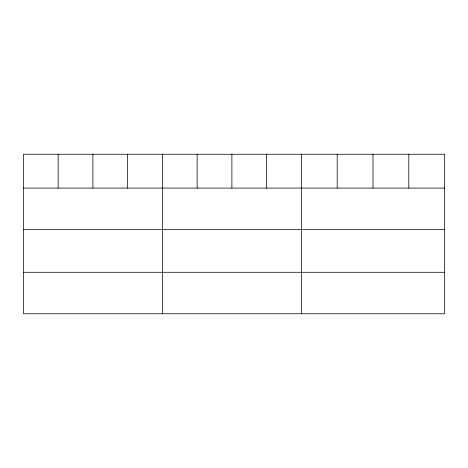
<?xml version="1.0" encoding="UTF-8"?>
<svg xmlns="http://www.w3.org/2000/svg" width="468" height="468" viewBox="0 0 468 468"><rect width="100%" height="100%" fill="white"/><g stroke="black" fill="none" stroke-linecap="round" stroke-linejoin="round"><path stroke-width="0.7" d="M23.4 188.089L444.6 188.089M23.4 229.56L444.6 229.56M23.4 272.288L444.6 272.288M408.798 154.247L408.798 188.089M372.996 154.247L372.996 188.089M337.194 154.247L337.194 188.089M301.392 154.247L301.392 313.753M266.643 154.247L266.643 188.089M231.894 154.247L231.894 188.089M197.145 154.247L197.145 188.089M162.396 154.247L162.396 313.753M127.647 154.247L127.647 188.089M92.898 154.247L92.898 188.089M58.149 154.247L58.149 188.089M444.6 154.247L23.4 154.247L23.4 313.753L444.6 313.753L444.6 154.247"/></g></svg>
